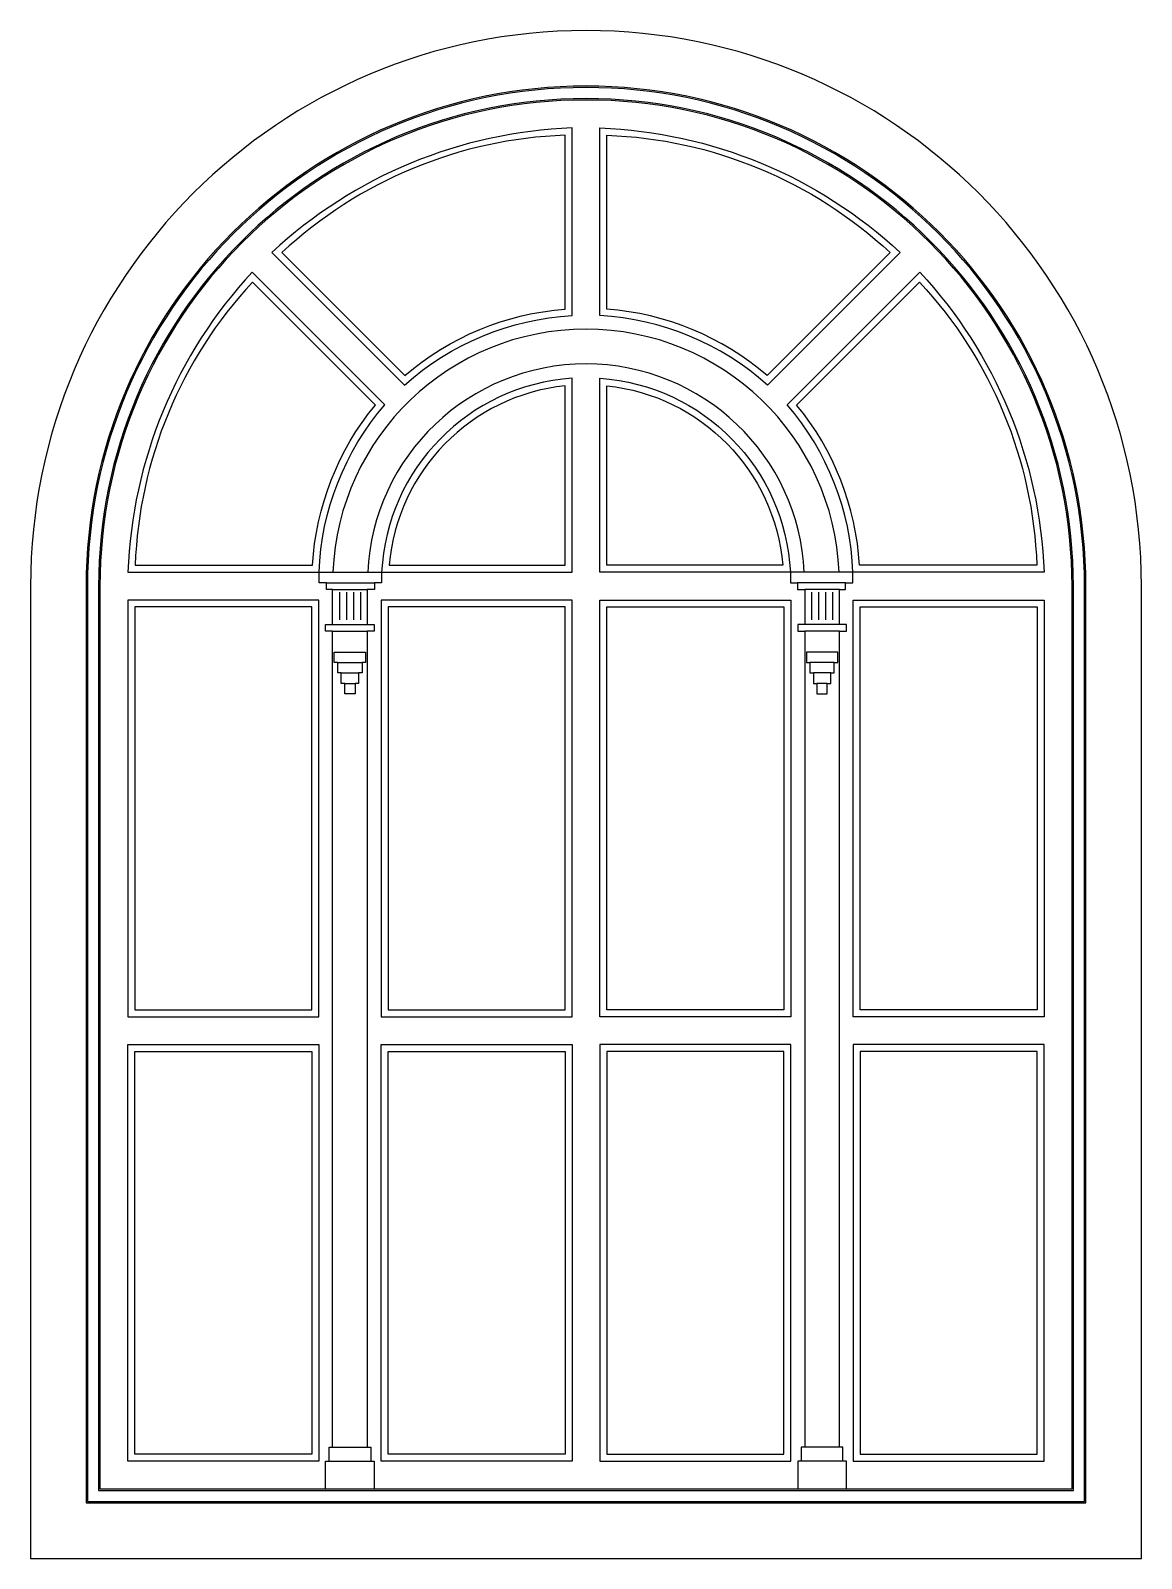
# Model space of a CAD drawing. Header units: metres. Extents: x 5774 to 7534, y 8698 to 11118.
import ezdxf

# ---------------------------------------------------------------- set-up
doc = ezdxf.new("R2010")
doc.units = ezdxf.units.M
for name, color, linetype in [('3', 3, 'Continuous'), ('4', 4, 'Continuous'), ('7', 7, 'Continuous')]:
    doc.layers.add(name, color=color, linetype=linetype)

# ---------------------------------------------------------------- blocks, each defined once
blk = doc.blocks.new('8')
at = {"layer": '3'}
for p, q in [((426.03, 1405), (495.15, 1405)), ((435, 1395), (485, 1395)), ((445, 1391.49), (445, 1351.6)), ((455, 1391.49), (455, 1351.6)), ((465, 1391.49), (465, 1351.6)), ((475, 1391.49), (475, 1351.6)), ((1173.97, 1405), (1104.85, 1405)), ((1165, 1395), (1115, 1395)), ((1125, 1391.49), (1125, 1351.6)), ((1135, 1391.49), (1135, 1351.6)), ((1145, 1391.49), (1145, 1351.6)), ((1155, 1391.49), (1155, 1351.6)), ((435, 1345), (485, 1345)), ((1165, 1345), (1115, 1345)), ((435, 1335), (485, 1335)), ((1165, 1335), (1115, 1335)), ((442.5, 1290), (477.5, 1290)), ((1157.5, 1290), (1122.5, 1290)), ((447.5, 1275), (472.5, 1275)), ((452.5, 1260), (467.5, 1260)), ((1152.5, 1275), (1127.5, 1275)), ((1147.5, 1260), (1132.5, 1260)), ((430, 140), (490, 140)), ((1170, 140), (1110, 140))]:
    blk.add_line(p, q, dxfattribs=at)
for points in [[(80, 1400), (80, 80), (1520, 80), (1520, 1400, 1)], [(82, 1400), (82, 82), (1518, 82), (1518, 1400, 1)], [(98, 98), (1502, 98), (1502, 1400, 1), (98, 1400)], [(539.17, 1703.26, -0.16), (770, 1798.87), (770, 2049.31, 0.18), (362.08, 1880.34)], [(1060.83, 1703.26, 0.16), (830, 1798.87), (830, 2049.31, -0.18), (1237.92, 1880.34)], [(406.13, 1430, -0.16), (496.74, 1660.83), (319.66, 1837.92, 0.18), (150.69, 1430)], [(1193.87, 1430, 0.16), (1103.26, 1660.83), (1280.34, 1837.92, -0.18), (1449.31, 1430)], [(770, 1430), (770, 1688.44, 0.36), (516.56, 1430)], [(830, 1430), (830, 1688.44, -0.36), (1083.44, 1430)]]:
    blk.add_lwpolyline(points, format="xyb", close=True, dxfattribs=at)
for points in [[(150, 1370), (150, 790), (405, 790), (405, 1370)], [(770, 1370), (515, 1370), (515, 790), (770, 790)], [(830, 1370), (1085, 1370), (1085, 790), (830, 790)], [(1450, 1370), (1450, 790), (1195, 790), (1195, 1370)], [(150, 150), (150, 730), (405, 730), (405, 150)], [(770, 150), (515, 150), (515, 730), (770, 730)], [(830, 150), (1085, 150), (1085, 730), (830, 730)], [(1450, 150), (1450, 730), (1195, 730), (1195, 150)]]:
    blk.add_lwpolyline(points, close=True, dxfattribs=at)
for points in [[(435, 160), (485, 160)], [(1165, 160), (1115, 160)]]:
    blk.add_lwpolyline(points, dxfattribs=at)
at = {"layer": '4'}
for points in [[(0, 0), (1600, 0), (1600, 1400, 1), (0, 1400), (0, 0)], [(100, 100), (1500, 100), (1500, 1400, 1), (100, 1400)]]:
    blk.add_lwpolyline(points, format="xyb", close=True, dxfattribs=at)
at = {"layer": '7'}
for points in [[(538.73, 1689.55, -0.17), (780, 1789.49), (780, 2059.7, 0.18), (347.67, 1880.62)], [(1061.27, 1689.55, 0.17), (820, 1789.49), (820, 2059.7, -0.18), (1252.33, 1880.62)], [(415.51, 1420, -0.17), (510.45, 1661.27), (319.38, 1852.33, 0.18), (140.3, 1420)], [(1184.49, 1420, 0.17), (1089.55, 1661.27), (1280.62, 1852.33, -0.18), (1459.7, 1420)], [(780, 1699.33, 0.38), (505.67, 1420), (780, 1420)], [(820, 1699.33, -0.38), (1094.33, 1420), (820, 1420)]]:
    blk.add_lwpolyline(points, format="xyb", close=True, dxfattribs=at)
for points in [[(425, 100), (425, 140), (430, 140), (430, 160), (435, 160), (435, 1335), (425, 1335), (425, 1345), (435, 1345), (435, 1395), (426.03, 1395), (426.03, 1405), (415.51, 1405), (415.51, 1420), (505.67, 1420), (505.67, 1405), (495.15, 1405), (495.15, 1395), (485, 1395), (485, 1345), (495, 1345), (495, 1335), (485, 1335), (485, 160), (490, 160), (490, 140), (495, 140), (495, 100)], [(1175, 100), (1175, 140), (1170, 140), (1170, 160), (1165, 160), (1165, 1335), (1175, 1335), (1175, 1345), (1165, 1345), (1165, 1395), (1173.97, 1395), (1173.97, 1405), (1184.49, 1405), (1184.49, 1420), (1094.33, 1420), (1094.33, 1405), (1104.85, 1405), (1104.85, 1395), (1115, 1395), (1115, 1345), (1105, 1345), (1105, 1335), (1115, 1335), (1115, 160), (1110, 160), (1110, 140), (1105, 140), (1105, 100)]]:
    blk.add_lwpolyline(points, dxfattribs=at)
for points in [[(415, 780), (415, 1380), (140, 1380), (140, 780)], [(780, 1380), (505, 1380), (505, 780), (780, 780)], [(820, 1380), (1095, 1380), (1095, 780), (820, 780)], [(1185, 780), (1185, 1380), (1460, 1380), (1460, 780)], [(452.5, 1260), (447.5, 1260), (447.5, 1275), (442.5, 1275), (442.5, 1290), (437.5, 1290), (437.5, 1305), (482.5, 1305), (482.5, 1290), (477.5, 1290), (477.5, 1275), (472.5, 1275), (472.5, 1260), (467.5, 1260), (467.5, 1245), (452.5, 1245)], [(1147.5, 1260), (1152.5, 1260), (1152.5, 1275), (1157.5, 1275), (1157.5, 1290), (1162.5, 1290), (1162.5, 1305), (1117.5, 1305), (1117.5, 1290), (1122.5, 1290), (1122.5, 1275), (1127.5, 1275), (1127.5, 1260), (1132.5, 1260), (1132.5, 1245), (1147.5, 1245)], [(415, 740), (415, 140), (140, 140), (140, 740)], [(780, 140), (505, 140), (505, 740), (780, 740)], [(820, 140), (1095, 140), (1095, 740), (820, 740)], [(1185, 740), (1185, 140), (1460, 140), (1460, 740)]]:
    blk.add_lwpolyline(points, close=True, dxfattribs=at)
for centre, radius, start, end in [((800, 1405.24), 364.76, 2.32, 177.68), ((800, 1405.28), 314.72, 2.68, 177.32)]:
    blk.add_arc(centre, radius, start, end, dxfattribs=at)

msp = doc.modelspace()

# ---------------------------------------------------------------- block references
at = {"layer": '3', "xscale": 1.1, "yscale": 1.1, "zscale": 1.1}
msp.add_blockref('8', (5773.57, 8697.63), dxfattribs=at)

doc.saveas('drawing.dxf')
